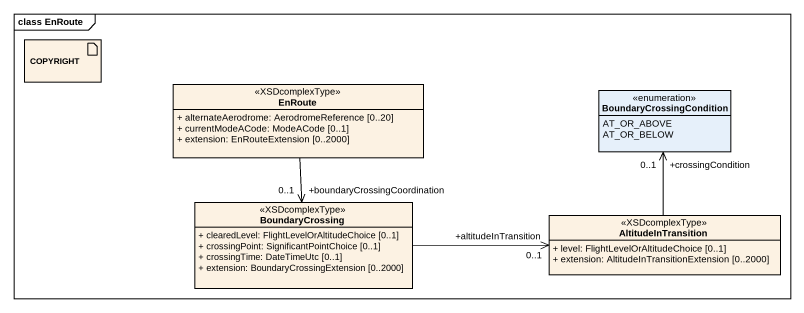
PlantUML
@startuml
mainframe class EnRoute
allowmixing
hide circle
hide empty members
skinparam classAttributeIconSize 0
artifact COPYRIGHT #FCF2E3
class EnRoute <<XSDcomplexType>> #FCF2E3 {
  + alternateAerodrome: AerodromeReference [0..20]
  + currentModeACode: ModeACode [0..1]
  + extension: EnRouteExtension [0..2000]
}
enum BoundaryCrossingCondition {
  AT_OR_ABOVE
  AT_OR_BELOW
}
class BoundaryCrossing <<XSDcomplexType>> #FCF2E3 {
  + clearedLevel: FlightLevelOrAltitudeChoice [0..1]
  + crossingPoint: SignificantPointChoice [0..1]
  + crossingTime: DateTimeUtc [0..1]
  + extension: BoundaryCrossingExtension [0..2000]
}
class AltitudeInTransition <<XSDcomplexType>> #FCF2E3 {
  + level: FlightLevelOrAltitudeChoice [0..1]
  + extension: AltitudeInTransitionExtension [0..2000]
}
EnRoute --> "+boundaryCrossingCoordination\n0..1" BoundaryCrossing
BoundaryCrossing -right-> "+altitudeInTransition\n0..1" AltitudeInTransition
AltitudeInTransition -up-> "+crossingCondition\n0..1" BoundaryCrossingCondition
@enduml
